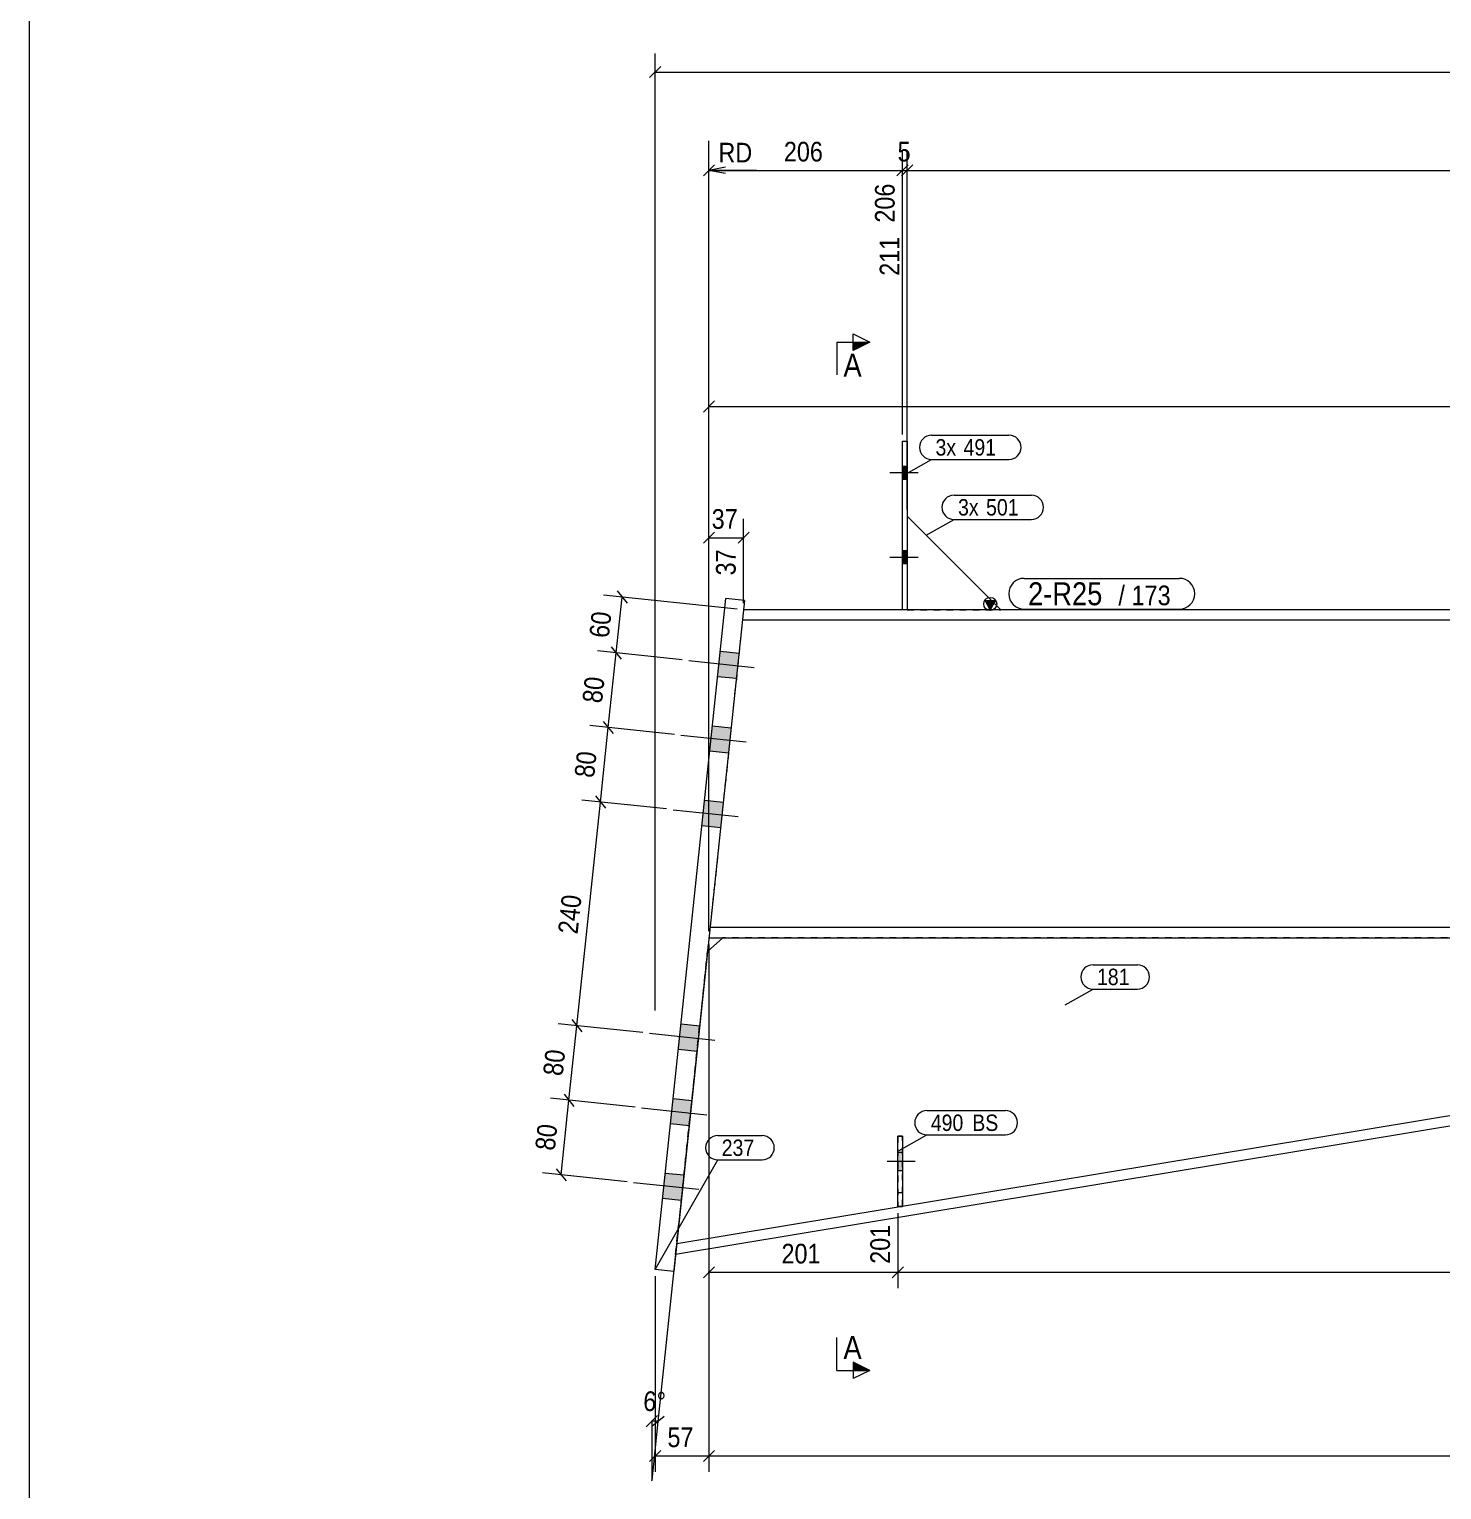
# Model space of a CAD drawing. Header units: millimetres. Extents: x 2 to 825, y 1 to 579.
# Drawn here: x 5 to 220.2, y 210.1 to 432.8 of the extents above; entities that cross this region are included whole.
import ezdxf

# ---------------------------------------------------------------- set-up
doc = ezdxf.new("R2010")
doc.units = ezdxf.units.MM
for name, pattern in [('XKITLINE00', [0]), ('XKITLINE01', [4, 1, -1, 1, -1]), ('XKITLINE02', [4, 2, -2])]:
    doc.linetypes.add(name, pattern=pattern)
for name, color, linetype, lineweight in [('Bolt', 3, 'Continuous', 0), ('Dimensions', 7, 'Continuous', 0), ('DrawingSheet', 5, 'Continuous', 0), ('Part', 2, 'Continuous', 0), ('PartMark', 7, 'Continuous', 0), ('Section', 6, 'Continuous', 0)]:
    doc.layers.add(name, color=color, linetype=linetype, lineweight=lineweight)
doc.styles.add('ARIAL', font='ARIAL.TTF')

# ---------------------------------------------------------------- blocks, each defined once
blk = doc.blocks.new('*A9')
at = {"layer": 'Bolt'}
for points in [[(138.07, 366.14), (138.79, 366.14), (138.79, 364.14), (138.07, 364.14)], [(138.07, 366.14), (138.79, 366.14), (138.79, 364.14), (138.07, 364.14)], [(138.07, 353.28), (138.79, 353.28), (138.79, 351.28), (138.07, 351.28)], [(138.07, 353.28), (138.79, 353.28), (138.79, 351.28), (138.07, 351.28)]]:
    blk.add_hatch(color=3, dxfattribs=at).paths.add_polyline_path(points, flags=17)
at = {"layer": 'Bolt', "color": 3, "linetype": 'XKITLINE00', "lineweight": 0}
for p, q in [((138.79, 366.14), (138.07, 366.14)), ((138.79, 366.14), (138.07, 366.14)), ((140.44, 365.14), (136.16, 365.14)), ((140.44, 365.14), (136.16, 365.14)), ((138.79, 364.14), (138.07, 364.14)), ((138.79, 364.14), (138.07, 364.14)), ((140.44, 352.28), (136.16, 352.28)), ((140.44, 352.28), (136.16, 352.28)), ((138.79, 353.28), (138.07, 353.28)), ((138.79, 353.28), (138.07, 353.28)), ((138.79, 351.28), (138.07, 351.28)), ((138.79, 351.28), (138.07, 351.28))]:
    blk.add_line(p, q, dxfattribs=at)
blk = doc.blocks.new('*A10')
at = {"layer": 'Bolt'}
blk.add_hatch(color=3, dxfattribs=at).paths.add_polyline_path([(138.07, 258.76), (137.36, 258.76), (137.36, 261.57), (138.07, 261.57)], flags=17)
at = {"layer": 'Bolt', "color": 3, "linetype": 'XKITLINE00', "lineweight": 0}
for p, q in [((138.07, 261.57), (137.36, 261.57)), ((140, 260.16), (135.71, 260.16)), ((138.07, 258.76), (137.36, 258.76))]:
    blk.add_line(p, q, dxfattribs=at)
blk = doc.blocks.new('*A11')
at = {"layer": 'Bolt', "color": 3, "linetype": 'XKITLINE02', "lineweight": 0}
for p, q in [((138.07, 261.57), (137.36, 261.57)), ((140, 260.16), (135.71, 260.16)), ((138.07, 258.76), (137.36, 258.76))]:
    blk.add_line(p, q, dxfattribs=at)
blk = doc.blocks.new('*A13')
at = {"layer": 'Bolt'}
for points in [[(112.75, 333.84), (109.91, 334.14), (110.32, 337.97), (113.16, 337.67)], [(112.75, 333.84), (109.91, 334.14), (110.32, 337.97), (113.16, 337.67)], [(111.55, 322.47), (108.71, 322.77), (109.12, 326.61), (111.96, 326.31)], [(111.55, 322.47), (108.71, 322.77), (109.12, 326.61), (111.96, 326.31)], [(110.36, 311.11), (107.51, 311.41), (107.92, 315.24), (110.76, 314.94)], [(110.36, 311.11), (107.51, 311.41), (107.92, 315.24), (110.76, 314.94)], [(106.76, 277.01), (103.92, 277.31), (104.32, 281.15), (107.16, 280.85)], [(106.76, 277.01), (103.92, 277.31), (104.32, 281.15), (107.16, 280.85)], [(105.56, 265.65), (102.72, 265.95), (103.12, 269.78), (105.96, 269.48)], [(105.56, 265.65), (102.72, 265.95), (103.12, 269.78), (105.96, 269.48)], [(104.36, 254.28), (101.52, 254.58), (101.92, 258.42), (104.77, 258.12)], [(104.36, 254.28), (101.52, 254.58), (101.92, 258.42), (104.77, 258.12)]]:
    blk.add_hatch(color=3, dxfattribs=at).paths.add_polyline_path(points, flags=17)
at = {"layer": 'Bolt', "color": 3, "linetype": 'XKITLINE00', "lineweight": 0}
for p, q in [((105.5, 336.54), (115.44, 335.49)), ((105.5, 336.54), (115.44, 335.49)), ((110.32, 337.97), (113.16, 337.67)), ((110.32, 337.97), (113.16, 337.67)), ((109.91, 334.14), (112.75, 333.84)), ((109.91, 334.14), (112.75, 333.84)), ((104.3, 325.18), (114.24, 324.13)), ((104.3, 325.18), (114.24, 324.13)), ((109.12, 326.61), (111.96, 326.31)), ((109.12, 326.61), (111.96, 326.31)), ((108.71, 322.77), (111.55, 322.47)), ((108.71, 322.77), (111.55, 322.47)), ((107.92, 315.24), (110.76, 314.94)), ((107.92, 315.24), (110.76, 314.94)), ((103.1, 313.81), (113.04, 312.76)), ((103.1, 313.81), (113.04, 312.76)), ((107.51, 311.41), (110.36, 311.11)), ((107.51, 311.41), (110.36, 311.11)), ((104.32, 281.15), (107.16, 280.85)), ((104.32, 281.15), (107.16, 280.85)), ((99.5, 279.72), (109.45, 278.67)), ((99.5, 279.72), (109.45, 278.67)), ((103.92, 277.31), (106.76, 277.01)), ((103.92, 277.31), (106.76, 277.01)), ((103.12, 269.78), (105.96, 269.48)), ((103.12, 269.78), (105.96, 269.48)), ((98.3, 268.35), (108.25, 267.3)), ((98.3, 268.35), (108.25, 267.3)), ((102.72, 265.95), (105.56, 265.65)), ((102.72, 265.95), (105.56, 265.65)), ((101.92, 258.42), (104.77, 258.12)), ((101.92, 258.42), (104.77, 258.12)), ((97.1, 256.98), (107.05, 255.94)), ((97.1, 256.98), (107.05, 255.94)), ((101.52, 254.58), (104.36, 254.28)), ((101.52, 254.58), (104.36, 254.28))]:
    blk.add_line(p, q, dxfattribs=at)
blk = doc.blocks.new('*A14')
at = {"layer": 'Part'}
blk.add_hatch(color=2, dxfattribs=at).paths.add_polyline_path([(150.64, 345.68), (152.24, 345.68), (151.44, 344.28)], flags=17)
at = {"layer": 'Part', "color": 2, "linetype": 'XKITLINE00', "lineweight": 0}
for p, q in [((151.44, 344.28), (150.64, 345.68)), ((150.64, 345.68), (152.24, 345.68)), ((152.24, 345.68), (151.44, 344.28)), ((606.9, 344.28), (113.85, 344.28)), ((606.9, 342.71), (113.69, 342.71)), ((108.58, 294.28), (606.9, 294.28)), ((606.9, 295.85), (108.75, 295.85))]:
    blk.add_line(p, q, dxfattribs=at)
at = {"layer": 'Part', "color": 7, "linetype": 'XKITLINE01', "lineweight": 0}
blk.add_line((113.85, 344.28), (108.58, 294.28), dxfattribs=at)
at = {"layer": 'Part', "color": 2, "linetype": 'XKITLINE00', "lineweight": 0}
blk.add_circle((151.44, 345.18), 1, dxfattribs=at)
blk = doc.blocks.new('*A21')
at = {"layer": 'Part', "color": 2, "linetype": 'XKITLINE00', "lineweight": 0}
for p, q in [((138.07, 344.28), (138.07, 370)), ((138.07, 370), (138.79, 370)), ((138.79, 370), (138.79, 344.28))]:
    blk.add_line(p, q, dxfattribs=at)
at = {"layer": 'Part', "color": 7, "linetype": 'XKITLINE01', "lineweight": 0}
blk.add_line((138.79, 344.28), (138.07, 344.28), dxfattribs=at)
blk = doc.blocks.new('*A22')
at = {"layer": 'Part', "color": 2, "linetype": 'XKITLINE00', "lineweight": 0}
blk.add_line((153.07, 344.28), (138.79, 358.57), dxfattribs=at)
at = {"layer": 'Part', "color": 7, "linetype": 'XKITLINE01', "lineweight": 0}
for p, q in [((138.79, 358.57), (138.79, 344.28)), ((138.79, 344.28), (153.07, 344.28))]:
    blk.add_line(p, q, dxfattribs=at)
blk = doc.blocks.new('*A23')
at = {"layer": 'Part', "color": 2, "linetype": 'XKITLINE00', "lineweight": 0}
for p, q in [((137.36, 253.31), (137.36, 264.02)), ((137.36, 264.02), (138.07, 264.02)), ((138.07, 264.02), (138.07, 253.31)), ((138.07, 253.31), (137.36, 253.31))]:
    blk.add_line(p, q, dxfattribs=at)
at = {"layer": 'Part', "color": 7, "linetype": 'XKITLINE01', "lineweight": 0}
for p, q in [((137.36, 255.45), (138.07, 255.45)), ((138.07, 253.31), (138.07, 253.31)), ((138.07, 253.31), (138.07, 253.31))]:
    blk.add_line(p, q, dxfattribs=at)
blk = doc.blocks.new('*A24')
at = {"layer": 'Part', "color": 7, "linetype": 'XKITLINE01', "lineweight": 0}
for p, q in [((137.36, 264.02), (137.36, 253.31)), ((138.07, 264.02), (137.36, 264.02)), ((138.07, 253.31), (138.07, 264.02)), ((137.36, 255.45), (138.07, 255.45)), ((137.36, 253.31), (138.07, 253.31))]:
    blk.add_line(p, q, dxfattribs=at)
blk = doc.blocks.new('*A28')
at = {"layer": 'Part', "color": 2, "linetype": 'XKITLINE00', "lineweight": 0}
for p, q in [((100.37, 243.71), (111.16, 346)), ((114, 345.7), (103.21, 243.41)), ((114, 345.7), (111.16, 346)), ((103.21, 243.41), (100.37, 243.71))]:
    blk.add_line(p, q, dxfattribs=at)
blk = doc.blocks.new('*A29')
at = {"layer": 'Part', "color": 2, "linetype": 'XKITLINE00', "lineweight": 0}
for p, q in [((385.1, 294.28), (103.66, 247.6)), ((108.36, 292.21), (110.67, 294.28)), ((385.35, 292.73), (103.49, 245.98))]:
    blk.add_line(p, q, dxfattribs=at)
at = {"layer": 'Part', "color": 7, "linetype": 'XKITLINE01', "lineweight": 0}
for p, q in [((385.1, 294.28), (110.67, 294.28)), ((103.49, 245.98), (108.36, 292.21))]:
    blk.add_line(p, q, dxfattribs=at)
blk = doc.blocks.new('*A73')
at = {"layer": 'DrawingSheet', "color": 5, "linetype": 'XKITLINE00', "lineweight": 0}
blk.add_line((5, 579), (5, 5), dxfattribs=at)
blk = doc.blocks.new('*A81')
at = {"layer": 'Dimensions', "color": 7, "linetype": 'XKITLINE00', "lineweight": 0}
for p, q in [((108.48, 293.29), (100.8, 220.55)), ((100.71, 221.45), (99.01, 219.75)), ((99.86, 220.6), (99.86, 211.6)), ((100.8, 220.55), (99.86, 211.6)), ((101.74, 221.31), (99.87, 219.8))]:
    blk.add_line(p, q, dxfattribs=at)
blk.add_arc((99.86, 211.6), 9, 83.9789, 90, dxfattribs=at)
at = {"layer": 'Dimensions', "color": 7}
for p in [(99.86, 220.6), (100.8, 220.55), (99.86, 211.6)]:
    blk.add_point(p, dxfattribs=at)
at = {"layer": 'Dimensions', "color": 3, "style": 'ARIAL', "width": 0.85}
blk.add_text('6°', height=3, rotation=-3.008, dxfattribs=at).set_placement((98.5, 222.19))
blk = doc.blocks.new('*A82')
at = {"layer": 'Dimensions', "color": 7, "linetype": 'XKITLINE00', "lineweight": 0}
for p, q in [((100.37, 283.21), (100.37, 429.11)), ((101.22, 427.11), (99.52, 425.41)), ((100.37, 426.26), (609.76, 426.26))]:
    blk.add_line(p, q, dxfattribs=at)
at = {"layer": 'Dimensions', "color": 3}
blk.add_point((100.37, 426.26), dxfattribs=at)
blk = doc.blocks.new('*A83')
at = {"layer": 'Dimensions', "color": 7, "linetype": 'XKITLINE00', "lineweight": 0}
for p, q in [((108.58, 293.28), (108.58, 212.88)), ((100.37, 242.71), (100.37, 212.88)), ((101.22, 216.13), (99.52, 214.43)), ((109.43, 216.13), (107.73, 214.43)), ((100.37, 215.28), (108.58, 215.28))]:
    blk.add_line(p, q, dxfattribs=at)
at = {"layer": 'Dimensions', "color": 3}
for p in [(100.37, 215.28), (108.58, 215.28)]:
    blk.add_point(p, dxfattribs=at)
at = {"layer": 'Dimensions', "color": 3, "style": 'ARIAL', "width": 0.85}
blk.add_text('57', height=3, dxfattribs=at).set_placement((102.25, 216.63))
blk = doc.blocks.new('*A84')
at = {"layer": 'Dimensions', "color": 7, "linetype": 'XKITLINE00', "lineweight": 0}
for p, q in [((88.44, 280.88), (92.04, 314.98)), ((102.1, 313.92), (89.2, 315.28)), ((91.28, 315.91), (92.79, 314.05)), ((98.51, 279.82), (85.61, 281.18)), ((87.69, 281.82), (89.2, 279.95))]:
    blk.add_line(p, q, dxfattribs=at)
at = {"layer": 'Dimensions', "color": 3}
for p in [(92.04, 314.98), (88.44, 280.88)]:
    blk.add_point(p, dxfattribs=at)
at = {"layer": 'Dimensions', "color": 3, "style": 'ARIAL', "width": 0.85}
blk.add_text('240', height=3, rotation=83.9784, dxfattribs=at).set_placement((88.55, 294.75))
blk = doc.blocks.new('*A85')
at = {"layer": 'Dimensions', "color": 7, "linetype": 'XKITLINE00', "lineweight": 0}
for p, q in [((103.3, 325.28), (90.4, 326.64)), ((92.04, 314.98), (93.24, 326.34)), ((92.48, 327.28), (93.99, 325.41)), ((102.1, 313.92), (89.2, 315.28)), ((91.28, 315.91), (92.79, 314.05))]:
    blk.add_line(p, q, dxfattribs=at)
at = {"layer": 'Dimensions', "color": 3}
for p in [(93.24, 326.34), (92.04, 314.98)]:
    blk.add_point(p, dxfattribs=at)
at = {"layer": 'Dimensions', "color": 3, "style": 'ARIAL', "width": 0.85}
blk.add_text('80', height=3, rotation=83.9784, dxfattribs=at).set_placement((91.06, 318.59))
blk = doc.blocks.new('*A86')
at = {"layer": 'Dimensions', "color": 7, "linetype": 'XKITLINE00', "lineweight": 0}
for p, q in [((93.68, 338.64), (95.19, 336.78)), ((104.5, 336.65), (91.6, 338.01)), ((93.24, 326.34), (94.44, 337.71)), ((103.3, 325.28), (90.4, 326.64)), ((92.48, 327.28), (93.99, 325.41))]:
    blk.add_line(p, q, dxfattribs=at)
at = {"layer": 'Dimensions', "color": 3}
for p in [(94.44, 337.71), (93.24, 326.34)]:
    blk.add_point(p, dxfattribs=at)
at = {"layer": 'Dimensions', "color": 3, "style": 'ARIAL', "width": 0.85}
blk.add_text('80', height=3, rotation=83.9784, dxfattribs=at).set_placement((92.26, 329.96))
blk = doc.blocks.new('*A87')
at = {"layer": 'Dimensions', "color": 7, "linetype": 'XKITLINE00', "lineweight": 0}
for p, q in [((112.86, 344.39), (92.5, 346.53)), ((94.44, 337.71), (95.33, 346.23)), ((94.58, 347.17), (96.09, 345.3)), ((93.68, 338.64), (95.19, 336.78)), ((104.5, 336.65), (91.6, 338.01))]:
    blk.add_line(p, q, dxfattribs=at)
at = {"layer": 'Dimensions', "color": 3}
for p in [(95.33, 346.23), (94.44, 337.71)]:
    blk.add_point(p, dxfattribs=at)
at = {"layer": 'Dimensions', "color": 3, "style": 'ARIAL', "width": 0.85}
blk.add_text('60', height=3, rotation=83.9784, dxfattribs=at).set_placement((93.31, 339.9))
blk = doc.blocks.new('*A93')
at = {"layer": 'Dimensions', "color": 7, "linetype": 'XKITLINE00', "lineweight": 0}
for p, q in [((108.58, 295.28), (108.58, 358.13)), ((113.85, 345.28), (113.85, 358.13)), ((109.43, 356.13), (107.73, 354.43)), ((108.58, 355.28), (113.85, 355.28)), ((114.7, 356.13), (113.01, 354.43))]:
    blk.add_line(p, q, dxfattribs=at)
at = {"layer": 'Dimensions', "color": 3}
for p in [(108.58, 355.28), (113.85, 355.28)]:
    blk.add_point(p, dxfattribs=at)
at = {"layer": 'Dimensions', "color": 3, "style": 'ARIAL', "width": 0.85}
blk.add_text('37', height=3, dxfattribs=at).set_placement((108.99, 356.63))
blk.add_text('37', height=3, rotation=90.0002, dxfattribs=at).set_placement((112.65, 349.53))
blk = doc.blocks.new('*A97')
at = {"layer": 'PartMark', "color": 7, "linetype": 'XKITLINE00', "lineweight": 0}
for p, q in [((109.92, 264.12), (116.68, 264.12)), ((100.37, 243.71), (109.92, 260.42)), ((109.92, 260.42), (116.68, 260.42))]:
    blk.add_line(p, q, dxfattribs=at)
for centre, start, end in [((109.92, 262.27), 90, 270), ((116.68, 262.27), 270, 90)]:
    blk.add_arc(centre, 1.85, start, end, dxfattribs=at)
at = {"layer": 'PartMark', "color": 3, "style": 'ARIAL', "width": 0.85}
blk.add_text('237', height=2.5, dxfattribs=at).set_placement((110.52, 261.02))
blk = doc.blocks.new('*A98')
at = {"layer": 'PartMark', "color": 7, "linetype": 'XKITLINE00', "lineweight": 0}
for p, q in [((167.1, 290.17), (173.86, 290.17)), ((162.86, 284.07), (167.1, 286.47)), ((167.1, 286.47), (173.86, 286.47))]:
    blk.add_line(p, q, dxfattribs=at)
for centre, start, end in [((167.1, 288.32), 90, 270), ((173.86, 288.32), 270, 90)]:
    blk.add_arc(centre, 1.85, start, end, dxfattribs=at)
at = {"layer": 'PartMark', "color": 3, "style": 'ARIAL', "width": 0.85}
blk.add_text('181', height=2.5, dxfattribs=at).set_placement((167.7, 287.07))
blk = doc.blocks.new('*A99')
at = {"layer": 'PartMark', "color": 7, "linetype": 'XKITLINE00', "lineweight": 0}
for p, q in [((156.6, 349.08), (180.25, 349.08)), ((156.6, 344.38), (180.25, 344.38))]:
    blk.add_line(p, q, dxfattribs=at)
for centre, start, end in [((156.6, 346.73), 90, 270), ((180.25, 346.73), 270, 90)]:
    blk.add_arc(centre, 2.35, start, end, dxfattribs=at)
at = {"layer": 'PartMark', "color": 1, "style": 'ARIAL', "width": 0.85}
blk.add_text('2-R25', height=3.5, dxfattribs=at).set_placement((157.2, 344.98))
at = {"layer": 'PartMark', "color": 3, "style": 'ARIAL', "width": 0.85}
for s, p in [('/', (170.97, 344.98)), ('173', (172.98, 344.98))]:
    blk.add_text(s, height=3, dxfattribs=at).set_placement(p)
blk = doc.blocks.new('*A100')
at = {"layer": 'PartMark', "color": 7, "linetype": 'XKITLINE00', "lineweight": 0}
for p, q in [((145.93, 361.76), (157.71, 361.76)), ((141.69, 355.67), (145.93, 358.06)), ((145.93, 358.06), (157.71, 358.06))]:
    blk.add_line(p, q, dxfattribs=at)
for centre, start, end in [((145.93, 359.91), 90, 270), ((157.71, 359.91), 270, 90)]:
    blk.add_arc(centre, 1.85, start, end, dxfattribs=at)
at = {"layer": 'PartMark', "color": 3, "style": 'ARIAL', "width": 0.85}
for s, p in [('3x', (146.53, 358.66)), ('501', (150.8, 358.66))]:
    blk.add_text(s, height=2.5, dxfattribs=at).set_placement(p)
blk = doc.blocks.new('*A101')
at = {"layer": 'PartMark', "color": 7, "linetype": 'XKITLINE00', "lineweight": 0}
for p, q in [((142.5, 370.9), (154.28, 370.9)), ((138.26, 364.81), (142.5, 367.2)), ((142.5, 367.2), (154.28, 367.2))]:
    blk.add_line(p, q, dxfattribs=at)
for centre, start, end in [((142.5, 369.05), 90, 270), ((154.28, 369.05), 270, 90)]:
    blk.add_arc(centre, 1.85, start, end, dxfattribs=at)
at = {"layer": 'PartMark', "color": 3, "style": 'ARIAL', "width": 0.85}
for s, p in [('3x', (143.1, 367.8)), ('491', (147.37, 367.8))]:
    blk.add_text(s, height=2.5, dxfattribs=at).set_placement(p)
blk = doc.blocks.new('*A103')
at = {"layer": 'PartMark', "color": 7, "linetype": 'XKITLINE00', "lineweight": 0}
for p, q in [((141.78, 267.93), (153.75, 267.93)), ((137.54, 261.84), (141.78, 264.23)), ((141.78, 264.23), (153.75, 264.23))]:
    blk.add_line(p, q, dxfattribs=at)
for centre, start, end in [((141.78, 266.08), 90, 270), ((153.75, 266.08), 270, 90)]:
    blk.add_arc(centre, 1.85, start, end, dxfattribs=at)
at = {"layer": 'PartMark', "color": 3, "style": 'ARIAL', "width": 0.85}
for s, p in [('490', (142.38, 264.83)), ('BS', (148.7, 264.83))]:
    blk.add_text(s, height=2.5, dxfattribs=at).set_placement(p)
blk = doc.blocks.new('*A105')
at = {"layer": 'Section'}
for points in [[(130.57, 385.09), (133.07, 385.09), (130.57, 383.84)], [(130.57, 229.57), (133.07, 228.32), (130.57, 228.32)]]:
    blk.add_hatch(color=3, dxfattribs=at).paths.add_polyline_path(points, flags=17)
at = {"layer": 'Section', "color": 3, "linetype": 'XKITLINE00', "lineweight": 0}
for p, q in [((130.57, 383.84), (130.57, 386.34)), ((130.57, 386.34), (133.07, 385.09)), ((133.07, 385.09), (130.57, 383.84)), ((133.07, 228.32), (130.57, 229.57)), ((130.57, 229.57), (130.57, 227.07)), ((133.07, 228.32), (130.57, 227.07))]:
    blk.add_line(p, q, dxfattribs=at)
at = {"layer": 'Section', "color": 1, "linetype": 'XKITLINE00', "lineweight": 0}
for p, q in [((128.07, 385.09), (128.07, 380.09)), ((128.07, 385.09), (133.07, 385.09)), ((128.07, 228.32), (128.07, 233.32)), ((128.07, 228.32), (133.07, 228.32))]:
    blk.add_line(p, q, dxfattribs=at)
at = {"layer": 'Section', "color": 7, "style": 'ARIAL', "width": 0.85}
for p in [(129.07, 379.84), (129.07, 230.07)]:
    blk.add_text('A', height=3.5, dxfattribs=at).set_placement(p)
blk = doc.blocks.new('*A107')
at = {"layer": 'Dimensions', "color": 7, "linetype": 'XKITLINE00', "lineweight": 0}
for p, q in [((97.31, 268.46), (84.41, 269.82)), ((86.04, 258.15), (87.24, 269.52)), ((86.49, 270.45), (88, 268.58)), ((96.11, 257.09), (83.21, 258.45)), ((85.29, 259.08), (86.8, 257.22))]:
    blk.add_line(p, q, dxfattribs=at)
at = {"layer": 'Dimensions', "color": 3}
for p in [(87.24, 269.52), (86.04, 258.15)]:
    blk.add_point(p, dxfattribs=at)
at = {"layer": 'Dimensions', "color": 3, "style": 'ARIAL', "width": 0.85}
blk.add_text('80', height=3, rotation=83.9784, dxfattribs=at).set_placement((85.07, 261.76))
blk = doc.blocks.new('*A108')
at = {"layer": 'Dimensions', "color": 7, "linetype": 'XKITLINE00', "lineweight": 0}
for p, q in [((98.51, 279.82), (85.61, 281.18)), ((87.24, 269.52), (88.44, 280.88)), ((87.69, 281.82), (89.2, 279.95)), ((97.31, 268.46), (84.41, 269.82)), ((86.49, 270.45), (88, 268.58))]:
    blk.add_line(p, q, dxfattribs=at)
at = {"layer": 'Dimensions', "color": 3}
for p in [(88.44, 280.88), (87.24, 269.52)]:
    blk.add_point(p, dxfattribs=at)
at = {"layer": 'Dimensions', "color": 3, "style": 'ARIAL', "width": 0.85}
blk.add_text('80', height=3, rotation=83.9784, dxfattribs=at).set_placement((86.27, 273.13))
blk = doc.blocks.new('*A109')
at = {"layer": 'Dimensions', "color": 7, "linetype": 'XKITLINE00', "lineweight": 0}
for p, q in [((108.58, 293.28), (108.58, 212.88)), ((109.43, 216.13), (107.73, 214.43)), ((108.58, 215.28), (606.9, 215.28))]:
    blk.add_line(p, q, dxfattribs=at)
at = {"layer": 'Dimensions', "color": 3}
blk.add_point((108.58, 215.28), dxfattribs=at)
blk = doc.blocks.new('*A111')
at = {"layer": 'Dimensions', "color": 7, "linetype": 'XKITLINE00', "lineweight": 0}
for p, q in [((108.58, 295.28), (108.58, 378.13)), ((109.43, 376.13), (107.73, 374.43)), ((108.58, 375.28), (585.48, 375.28))]:
    blk.add_line(p, q, dxfattribs=at)
at = {"layer": 'Dimensions', "color": 3}
blk.add_point((108.58, 375.28), dxfattribs=at)
blk = doc.blocks.new('*A113')
at = {"layer": 'Dimensions', "color": 7, "linetype": 'XKITLINE00', "lineweight": 0}
for p, q in [((108.58, 293.28), (108.58, 240.88)), ((137.36, 252.31), (137.36, 240.88)), ((109.43, 244.13), (107.73, 242.43)), ((108.58, 243.28), (137.36, 243.28)), ((138.21, 244.13), (136.51, 242.43))]:
    blk.add_line(p, q, dxfattribs=at)
at = {"layer": 'Dimensions', "color": 3}
for p in [(108.58, 243.28), (137.36, 243.28)]:
    blk.add_point(p, dxfattribs=at)
at = {"layer": 'Dimensions', "color": 3, "style": 'ARIAL', "width": 0.85}
blk.add_text('201', height=3, rotation=90.0002, dxfattribs=at).set_placement((136.16, 244.58))
blk.add_text('201', height=3, dxfattribs=at).set_placement((119.63, 244.63))
blk = doc.blocks.new('*A114')
at = {"layer": 'Dimensions', "color": 7, "linetype": 'XKITLINE00', "lineweight": 0}
for p, q in [((323.07, 294.85), (323.07, 240.88)), ((137.36, 252.31), (137.36, 240.88)), ((138.21, 244.13), (136.51, 242.43)), ((137.36, 243.28), (323.07, 243.28)), ((323.92, 244.13), (322.22, 242.43))]:
    blk.add_line(p, q, dxfattribs=at)
at = {"layer": 'Dimensions', "color": 3}
for p in [(137.36, 243.28), (323.07, 243.28)]:
    blk.add_point(p, dxfattribs=at)
at = {"layer": 'Dimensions', "color": 3, "style": 'ARIAL', "width": 0.85}
blk.add_text('1501', height=3, rotation=90.0002, dxfattribs=at).set_placement((321.87, 244.58))
blk.add_text('1300', height=3, dxfattribs=at).set_placement((225.76, 244.63))
blk = doc.blocks.new('*A116')
at = {"layer": 'Dimensions', "color": 7, "linetype": 'XKITLINE00', "lineweight": 0}
for p, q in [((108.58, 295.28), (108.58, 415.78)), ((109.43, 412.13), (107.73, 410.43)), ((108.58, 295.28), (108.58, 414.13)), ((138.92, 412.13), (137.22, 410.43)), ((138.07, 371), (138.07, 414.13)), ((111.08, 411.78), (108.58, 411.28)), ((108.58, 411.28), (138.07, 411.28)), ((111.08, 410.78), (108.58, 411.28)), ((115.8, 411.28), (108.58, 411.28))]:
    blk.add_line(p, q, dxfattribs=at)
at = {"layer": 'Dimensions', "color": 3}
for p in [(108.58, 411.28), (138.07, 411.28)]:
    blk.add_point(p, dxfattribs=at)
at = {"layer": 'Dimensions', "color": 7}
blk.add_point((108.58, 411.28), dxfattribs=at)
at = {"layer": 'Dimensions', "color": 3, "style": 'ARIAL', "width": 0.85}
for s, p in [('RD', (110.02, 412.48)), ('206', (119.99, 412.63))]:
    blk.add_text(s, height=3, dxfattribs=at).set_placement(p)
blk.add_text('206', height=3, rotation=90.0002, dxfattribs=at).set_placement((136.87, 403.31))
blk = doc.blocks.new('*A117')
at = {"layer": 'Dimensions', "color": 7, "linetype": 'XKITLINE00', "lineweight": 0}
for p, q in [((138.92, 412.13), (137.22, 410.43)), ((139.63, 412.13), (137.94, 410.43)), ((138.07, 371), (138.07, 414.13)), ((138.79, 359.57), (138.79, 414.13)), ((138.07, 411.28), (138.79, 411.28))]:
    blk.add_line(p, q, dxfattribs=at)
at = {"layer": 'Dimensions', "color": 3}
for p in [(138.07, 411.28), (138.79, 411.28)]:
    blk.add_point(p, dxfattribs=at)
at = {"layer": 'Dimensions', "color": 3, "style": 'ARIAL', "width": 0.85}
blk.add_text('5', height=3, dxfattribs=at).set_placement((137.32, 412.63))
blk.add_text('211', height=3, rotation=90.0002, dxfattribs=at).set_placement((137.59, 395.21))
blk = doc.blocks.new('*A118')
at = {"layer": 'Dimensions', "color": 7, "linetype": 'XKITLINE00', "lineweight": 0}
for p, q in [((139.63, 412.13), (137.94, 410.43)), ((138.79, 359.57), (138.79, 414.13)), ((324.63, 412.13), (322.94, 410.43)), ((323.79, 371), (323.79, 414.13)), ((138.79, 411.28), (323.79, 411.28))]:
    blk.add_line(p, q, dxfattribs=at)
at = {"layer": 'Dimensions', "color": 3}
for p in [(138.79, 411.28), (323.79, 411.28)]:
    blk.add_point(p, dxfattribs=at)
at = {"layer": 'Dimensions', "color": 3, "style": 'ARIAL', "width": 0.85}
blk.add_text('1295', height=3, dxfattribs=at).set_placement((226.84, 412.63))
blk.add_text('1506', height=3, rotation=90.0002, dxfattribs=at).set_placement((322.59, 401.08))

msp = doc.modelspace()

# ---------------------------------------------------------------- block references
at = {"lineweight": 0}
for name in ['*A73', '*A82', '*A116', '*A117', '*A118', '*A105', '*A111', '*A21', '*A101', '*A9', '*A100', '*A93', '*A22', '*A99', '*A87', '*A28', '*A86', '*A13', '*A85', '*A84', '*A29', '*A114', '*A81', '*A83', '*A109', '*A113', '*A98', '*A108', '*A107', '*A103', '*A97', '*A23', '*A24', '*A10', '*A11']:
    msp.add_blockref(name, (0, 0), dxfattribs=at)
at = {"layer": 'Part', "lineweight": 0}
msp.add_blockref('*A14', (0, 0), dxfattribs=at)

doc.saveas('drawing.dxf')
